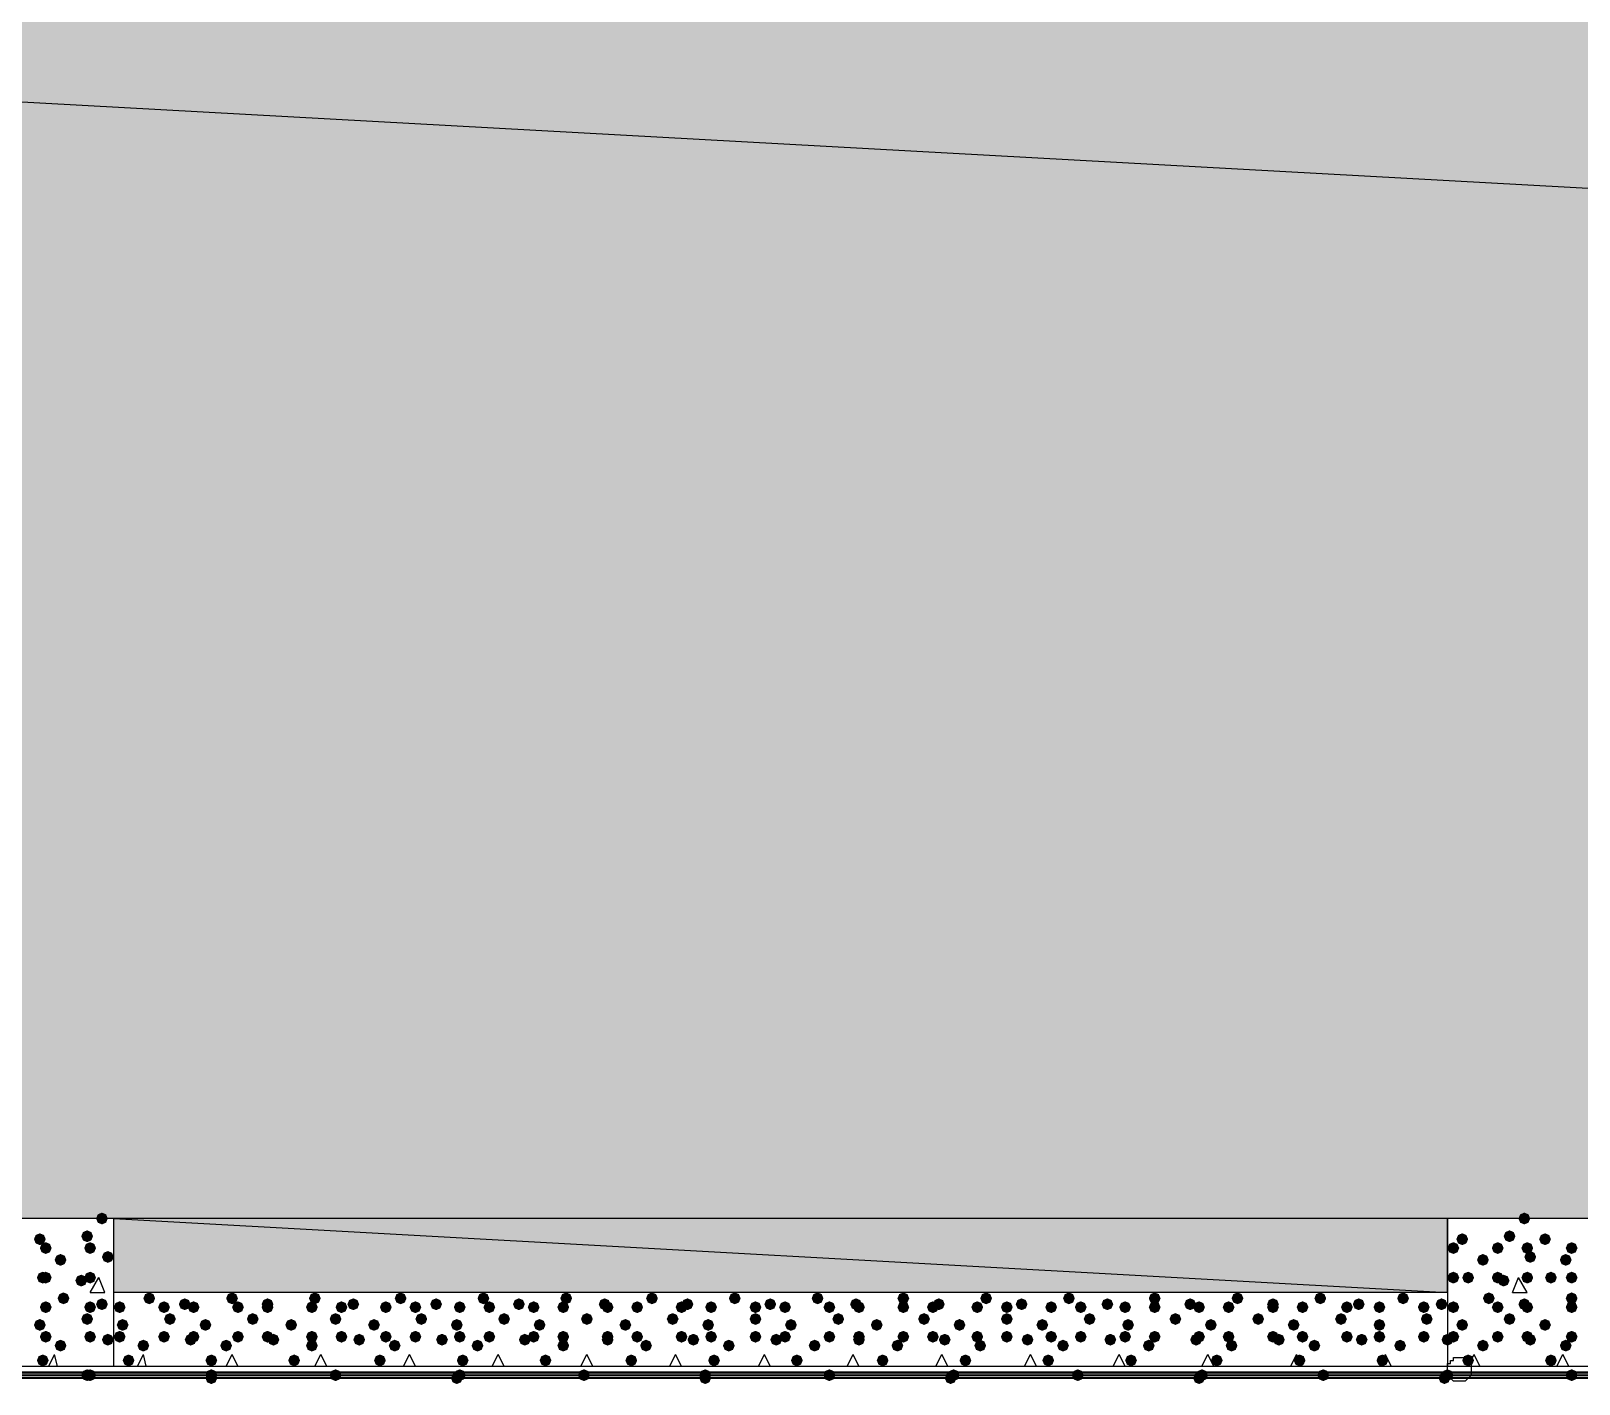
# Model space of a CAD drawing. Header units: millimetres. Extents: x 0 to 420, y 0 to 297.
# Drawn here: x 88.82 to 110.98, y 99.99 to 119.37 of the extents above; entities that cross this region are included whole.
import ezdxf

# ---------------------------------------------------------------- set-up
doc = ezdxf.new("R2010")
doc.units = ezdxf.units.MM
doc.layers.get('0').update_dxf_attribs({"linetype": 'CONTINUOUS'})

msp = doc.modelspace()

# ---------------------------------------------------------------- hatches: boundary and pattern name
at = {"true_color": 0x000008}
h = msp.add_hatch(color=0, dxfattribs=at)
h.paths.add_polyline_path([(378.544667, 121.454333), (32.469667, 121.454333), (378.544667, 102.362)], flags=0)
h.paths.add_polyline_path([(32.469667, 121.454333), (378.544667, 102.362), (32.469667, 102.362)], flags=0)
at = {"true_color": 0x000007}
for points in [[(89.916, 102.362), (89.891129, 102.302204), (89.831333, 102.277333), (89.771537, 102.302204), (89.746667, 102.362), (89.771537, 102.421796), (89.831333, 102.446667), (89.891129, 102.421796)], [(110.278333, 102.362), (110.253463, 102.302204), (110.193667, 102.277333), (110.133871, 102.302204), (110.109, 102.362), (110.133871, 102.421796), (110.193667, 102.446667), (110.253462, 102.421796)], [(89.704333, 102.108), (89.679462, 102.048204), (89.619667, 102.023333), (89.559871, 102.048204), (89.535, 102.108), (89.559871, 102.167796), (89.619667, 102.192667), (89.679462, 102.167796)], [(110.066667, 102.108), (110.041796, 102.048204), (109.982, 102.023333), (109.922204, 102.048204), (109.897333, 102.108), (109.922204, 102.167796), (109.982, 102.192667), (110.041796, 102.167796)], [(89.027, 102.065667), (89.002129, 102.005871), (88.942333, 101.981), (88.882538, 102.005871), (88.857667, 102.065667), (88.882537, 102.125462), (88.942333, 102.150333), (89.002129, 102.125463)], [(89.111667, 101.938667), (89.086796, 101.878871), (89.027, 101.854), (88.967204, 101.878871), (88.942333, 101.938667), (88.967204, 101.998462), (89.027, 102.023333), (89.086796, 101.998463)], [(89.746667, 101.938667), (89.721796, 101.878871), (89.662, 101.854), (89.602204, 101.878871), (89.577333, 101.938667), (89.602204, 101.998462), (89.662, 102.023333), (89.721796, 101.998463)], [(109.262333, 101.938667), (109.237463, 101.878871), (109.177667, 101.854), (109.117871, 101.878871), (109.093, 101.938667), (109.117871, 101.998462), (109.177667, 102.023333), (109.237462, 101.998463)], [(109.389333, 102.065667), (109.364462, 102.005871), (109.304667, 101.981), (109.244871, 102.005871), (109.22, 102.065667), (109.244871, 102.125462), (109.304667, 102.150333), (109.364462, 102.125463)], [(109.897333, 101.938667), (109.872463, 101.878871), (109.812667, 101.854), (109.752871, 101.878871), (109.728, 101.938667), (109.752871, 101.998462), (109.812667, 102.023333), (109.872462, 101.998463)], [(110.320667, 101.938667), (110.295796, 101.878871), (110.236, 101.854), (110.176204, 101.878871), (110.151333, 101.938667), (110.176204, 101.998462), (110.236, 102.023333), (110.295796, 101.998463)], [(110.574667, 102.065667), (110.549796, 102.005871), (110.49, 101.981), (110.430204, 102.005871), (110.405333, 102.065667), (110.430204, 102.125462), (110.49, 102.150333), (110.549796, 102.125463)], [(110.955667, 101.938667), (110.930796, 101.878871), (110.871, 101.854), (110.811204, 101.878871), (110.786333, 101.938667), (110.811204, 101.998462), (110.871, 102.023333), (110.930796, 101.998463)], [(89.323333, 101.769333), (89.298463, 101.709537), (89.238667, 101.684667), (89.178871, 101.709537), (89.154, 101.769333), (89.178871, 101.829129), (89.238667, 101.854), (89.298462, 101.829129)], [(90.000667, 101.811667), (89.975796, 101.751871), (89.916, 101.727), (89.856204, 101.751871), (89.831333, 101.811667), (89.856204, 101.871462), (89.916, 101.896333), (89.975796, 101.871463)], [(109.685667, 101.769333), (109.660796, 101.709537), (109.601, 101.684667), (109.541204, 101.709537), (109.516333, 101.769333), (109.541204, 101.829129), (109.601, 101.854), (109.660796, 101.829129)], [(110.363, 101.811667), (110.338129, 101.751871), (110.278333, 101.727), (110.218538, 101.751871), (110.193667, 101.811667), (110.218537, 101.871462), (110.278333, 101.896333), (110.338129, 101.871463)], [(110.871, 101.769333), (110.846129, 101.709537), (110.786333, 101.684667), (110.726537, 101.709537), (110.701667, 101.769333), (110.726537, 101.829129), (110.786333, 101.854), (110.846129, 101.829129)], [(89.069333, 101.515333), (89.044462, 101.455537), (88.984667, 101.430667), (88.924871, 101.455537), (88.9, 101.515333), (88.924871, 101.575129), (88.984667, 101.6), (89.044462, 101.575129)], [(89.111667, 101.515333), (89.086796, 101.455537), (89.027, 101.430667), (88.967204, 101.455537), (88.942333, 101.515333), (88.967204, 101.575129), (89.027, 101.6), (89.086796, 101.575129)], [(89.619667, 101.473), (89.594796, 101.413204), (89.535, 101.388333), (89.475204, 101.413204), (89.450333, 101.473), (89.475204, 101.532796), (89.535, 101.557667), (89.594796, 101.532796)], [(89.746667, 101.515333), (89.721796, 101.455537), (89.662, 101.430667), (89.602204, 101.455537), (89.577333, 101.515333), (89.602204, 101.575129), (89.662, 101.6), (89.721796, 101.575129)], [(109.262333, 101.515333), (109.237463, 101.455537), (109.177667, 101.430667), (109.117871, 101.455537), (109.093, 101.515333), (109.117871, 101.575129), (109.177667, 101.6), (109.237462, 101.575129)], [(109.474, 101.515333), (109.449129, 101.455537), (109.389333, 101.430667), (109.329538, 101.455537), (109.304667, 101.515333), (109.329537, 101.575129), (109.389333, 101.6), (109.449129, 101.575129)], [(109.897333, 101.515333), (109.872463, 101.455537), (109.812667, 101.430667), (109.752871, 101.455537), (109.728, 101.515333), (109.752871, 101.575129), (109.812667, 101.6), (109.872462, 101.575129)], [(109.982, 101.473), (109.957129, 101.413204), (109.897333, 101.388333), (109.837538, 101.413204), (109.812667, 101.473), (109.837537, 101.532796), (109.897333, 101.557667), (109.957129, 101.532796)], [(110.320667, 101.515333), (110.295796, 101.455537), (110.236, 101.430667), (110.176204, 101.455537), (110.151333, 101.515333), (110.176204, 101.575129), (110.236, 101.6), (110.295796, 101.575129)], [(110.659333, 101.515333), (110.634462, 101.455537), (110.574667, 101.430667), (110.514871, 101.455537), (110.49, 101.515333), (110.514871, 101.575129), (110.574667, 101.6), (110.634462, 101.575129)], [(110.955667, 101.515333), (110.930796, 101.455537), (110.871, 101.430667), (110.811204, 101.455537), (110.786333, 101.515333), (110.811204, 101.575129), (110.871, 101.6), (110.930796, 101.575129)], [(89.365667, 101.219), (89.340796, 101.159204), (89.281, 101.134333), (89.221204, 101.159204), (89.196333, 101.219), (89.221204, 101.278796), (89.281, 101.303667), (89.340796, 101.278796)], [(109.770333, 101.219), (109.745463, 101.159204), (109.685667, 101.134333), (109.625871, 101.159204), (109.601, 101.219), (109.625871, 101.278796), (109.685667, 101.303667), (109.745462, 101.278796)], [(110.955667, 101.219), (110.930796, 101.159204), (110.871, 101.134333), (110.811204, 101.159204), (110.786333, 101.219), (110.811204, 101.278796), (110.871, 101.303667), (110.930796, 101.278796)], [(89.111667, 101.092), (89.086796, 101.032204), (89.027, 101.007333), (88.967204, 101.032204), (88.942333, 101.092), (88.967204, 101.151796), (89.027, 101.176667), (89.086796, 101.151796)], [(89.746667, 101.092), (89.721796, 101.032204), (89.662, 101.007333), (89.602204, 101.032204), (89.577333, 101.092), (89.602204, 101.151796), (89.662, 101.176667), (89.721796, 101.151796)], [(89.916, 101.134333), (89.891129, 101.074537), (89.831333, 101.049667), (89.771537, 101.074537), (89.746667, 101.134333), (89.771537, 101.194129), (89.831333, 101.219), (89.891129, 101.194129)], [(109.262333, 101.092), (109.237463, 101.032204), (109.177667, 101.007333), (109.117871, 101.032204), (109.093, 101.092), (109.117871, 101.151796), (109.177667, 101.176667), (109.237462, 101.151796)], [(109.897333, 101.092), (109.872463, 101.032204), (109.812667, 101.007333), (109.752871, 101.032204), (109.728, 101.092), (109.752871, 101.151796), (109.812667, 101.176667), (109.872462, 101.151796)], [(110.278333, 101.134333), (110.253463, 101.074537), (110.193667, 101.049667), (110.133871, 101.074537), (110.109, 101.134333), (110.133871, 101.194129), (110.193667, 101.219), (110.253462, 101.194129)], [(110.320667, 101.092), (110.295796, 101.032204), (110.236, 101.007333), (110.176204, 101.032204), (110.151333, 101.092), (110.176204, 101.151796), (110.236, 101.176667), (110.295796, 101.151796)], [(110.955667, 101.092), (110.930796, 101.032204), (110.871, 101.007333), (110.811204, 101.032204), (110.786333, 101.092), (110.811204, 101.151796), (110.871, 101.176667), (110.930796, 101.151796)], [(89.027, 100.838), (89.002129, 100.778204), (88.942333, 100.753333), (88.882538, 100.778204), (88.857667, 100.838), (88.882537, 100.897796), (88.942333, 100.922667), (89.002129, 100.897796)], [(89.704333, 100.922667), (89.679462, 100.862871), (89.619667, 100.838), (89.559871, 100.862871), (89.535, 100.922667), (89.559871, 100.982462), (89.619667, 101.007333), (89.679462, 100.982463)], [(109.389333, 100.838), (109.364462, 100.778204), (109.304667, 100.753333), (109.244871, 100.778204), (109.22, 100.838), (109.244871, 100.897796), (109.304667, 100.922667), (109.364462, 100.897796)], [(110.066667, 100.922667), (110.041796, 100.862871), (109.982, 100.838), (109.922204, 100.862871), (109.897333, 100.922667), (109.922204, 100.982462), (109.982, 101.007333), (110.041796, 100.982463)], [(110.574667, 100.838), (110.549796, 100.778204), (110.49, 100.753333), (110.430204, 100.778204), (110.405333, 100.838), (110.430204, 100.897796), (110.49, 100.922667), (110.549796, 100.897796)], [(89.111667, 100.668667), (89.086796, 100.608871), (89.027, 100.584), (88.967204, 100.608871), (88.942333, 100.668667), (88.967204, 100.728462), (89.027, 100.753333), (89.086796, 100.728463)], [(89.323333, 100.541667), (89.298463, 100.481871), (89.238667, 100.457), (89.178871, 100.481871), (89.154, 100.541667), (89.178871, 100.601462), (89.238667, 100.626333), (89.298462, 100.601463)], [(89.746667, 100.668667), (89.721796, 100.608871), (89.662, 100.584), (89.602204, 100.608871), (89.577333, 100.668667), (89.602204, 100.728462), (89.662, 100.753333), (89.721796, 100.728463)], [(90.000667, 100.626333), (89.975796, 100.566537), (89.916, 100.541667), (89.856204, 100.566537), (89.831333, 100.626333), (89.856204, 100.686129), (89.916, 100.711), (89.975796, 100.686129)], [(109.262333, 100.668667), (109.237463, 100.608871), (109.177667, 100.584), (109.117871, 100.608871), (109.093, 100.668667), (109.117871, 100.728462), (109.177667, 100.753333), (109.237462, 100.728463)], [(109.685667, 100.541667), (109.660796, 100.481871), (109.601, 100.457), (109.541204, 100.481871), (109.516333, 100.541667), (109.541204, 100.601462), (109.601, 100.626333), (109.660796, 100.601463)], [(109.897333, 100.668667), (109.872463, 100.608871), (109.812667, 100.584), (109.752871, 100.608871), (109.728, 100.668667), (109.752871, 100.728462), (109.812667, 100.753333), (109.872462, 100.728463)], [(110.320667, 100.668667), (110.295796, 100.608871), (110.236, 100.584), (110.176204, 100.608871), (110.151333, 100.668667), (110.176204, 100.728462), (110.236, 100.753333), (110.295796, 100.728463)], [(110.363, 100.626333), (110.338129, 100.566537), (110.278333, 100.541667), (110.218538, 100.566537), (110.193667, 100.626333), (110.218537, 100.686129), (110.278333, 100.711), (110.338129, 100.686129)], [(110.871, 100.541667), (110.846129, 100.481871), (110.786333, 100.457), (110.726537, 100.481871), (110.701667, 100.541667), (110.726537, 100.601462), (110.786333, 100.626333), (110.846129, 100.601463)], [(110.955667, 100.668667), (110.930796, 100.608871), (110.871, 100.584), (110.811204, 100.608871), (110.786333, 100.668667), (110.811204, 100.728462), (110.871, 100.753333), (110.930796, 100.728463)], [(89.069333, 100.33), (89.044462, 100.270204), (88.984667, 100.245333), (88.924871, 100.270204), (88.9, 100.33), (88.924871, 100.389796), (88.984667, 100.414667), (89.044462, 100.389796)], [(109.474, 100.33), (109.449129, 100.270204), (109.389333, 100.245333), (109.329538, 100.270204), (109.304667, 100.33), (109.329537, 100.389796), (109.389333, 100.414667), (109.449129, 100.389796)], [(110.659333, 100.33), (110.634462, 100.270204), (110.574667, 100.245333), (110.514871, 100.270204), (110.49, 100.33), (110.514871, 100.389796), (110.574667, 100.414667), (110.634462, 100.389796)]]:
    msp.add_hatch(color=0, dxfattribs=at).paths.add_polyline_path(points, flags=0)
at = {"true_color": 0x000008}
h = msp.add_hatch(color=0, dxfattribs=at)
h.paths.add_polyline_path([(109.093, 102.362), (90.000667, 102.362), (109.093, 101.303667)], flags=0)
h.paths.add_polyline_path([(90.000667, 102.362), (109.093, 101.303667), (90.000667, 101.303667)], flags=0)
for points in [[(90.593333, 101.219), (90.568463, 101.159204), (90.508667, 101.134333), (90.448871, 101.159204), (90.424, 101.219), (90.448871, 101.278796), (90.508667, 101.303667), (90.568462, 101.278796)], [(91.778667, 101.219), (91.753796, 101.159204), (91.694, 101.134333), (91.634204, 101.159204), (91.609333, 101.219), (91.634204, 101.278796), (91.694, 101.303667), (91.753796, 101.278796)], [(92.964, 101.219), (92.939129, 101.159204), (92.879333, 101.134333), (92.819538, 101.159204), (92.794667, 101.219), (92.819537, 101.278796), (92.879333, 101.303667), (92.939129, 101.278796)], [(94.191667, 101.219), (94.166796, 101.159204), (94.107, 101.134333), (94.047204, 101.159204), (94.022333, 101.219), (94.047204, 101.278796), (94.107, 101.303667), (94.166796, 101.278796)], [(95.377, 101.219), (95.352129, 101.159204), (95.292333, 101.134333), (95.232538, 101.159204), (95.207667, 101.219), (95.232537, 101.278796), (95.292333, 101.303667), (95.352129, 101.278796)], [(96.562333, 101.219), (96.537463, 101.159204), (96.477667, 101.134333), (96.417871, 101.159204), (96.393, 101.219), (96.417871, 101.278796), (96.477667, 101.303667), (96.537462, 101.278796)], [(97.79, 101.219), (97.765129, 101.159204), (97.705333, 101.134333), (97.645538, 101.159204), (97.620667, 101.219), (97.645537, 101.278796), (97.705333, 101.303667), (97.765129, 101.278796)], [(98.975333, 101.219), (98.950463, 101.159204), (98.890667, 101.134333), (98.830871, 101.159204), (98.806, 101.219), (98.830871, 101.278796), (98.890667, 101.303667), (98.950462, 101.278796)], [(100.160667, 101.219), (100.135796, 101.159204), (100.076, 101.134333), (100.016204, 101.159204), (99.991333, 101.219), (100.016204, 101.278796), (100.076, 101.303667), (100.135796, 101.278796)], [(101.388333, 101.219), (101.363463, 101.159204), (101.303667, 101.134333), (101.243871, 101.159204), (101.219, 101.219), (101.243871, 101.278796), (101.303667, 101.303667), (101.363462, 101.278796)], [(102.573667, 101.219), (102.548796, 101.159204), (102.489, 101.134333), (102.429204, 101.159204), (102.404333, 101.219), (102.429204, 101.278796), (102.489, 101.303667), (102.548796, 101.278796)], [(103.759, 101.219), (103.734129, 101.159204), (103.674333, 101.134333), (103.614538, 101.159204), (103.589667, 101.219), (103.614537, 101.278796), (103.674333, 101.303667), (103.734129, 101.278796)], [(104.986667, 101.219), (104.961796, 101.159204), (104.902, 101.134333), (104.842204, 101.159204), (104.817333, 101.219), (104.842204, 101.278796), (104.902, 101.303667), (104.961796, 101.278796)], [(106.172, 101.219), (106.147129, 101.159204), (106.087333, 101.134333), (106.027538, 101.159204), (106.002667, 101.219), (106.027537, 101.278796), (106.087333, 101.303667), (106.147129, 101.278796)], [(107.357333, 101.219), (107.332463, 101.159204), (107.272667, 101.134333), (107.212871, 101.159204), (107.188, 101.219), (107.212871, 101.278796), (107.272667, 101.303667), (107.332462, 101.278796)], [(108.542667, 101.219), (108.517796, 101.159204), (108.458, 101.134333), (108.398204, 101.159204), (108.373333, 101.219), (108.398204, 101.278796), (108.458, 101.303667), (108.517796, 101.278796)], [(90.17, 101.092), (90.145129, 101.032204), (90.085333, 101.007333), (90.025538, 101.032204), (90.000667, 101.092), (90.025537, 101.151796), (90.085333, 101.176667), (90.145129, 101.151796)], [(90.805, 101.092), (90.780129, 101.032204), (90.720333, 101.007333), (90.660538, 101.032204), (90.635667, 101.092), (90.660537, 101.151796), (90.720333, 101.176667), (90.780129, 101.151796)], [(91.101333, 101.134333), (91.076462, 101.074537), (91.016667, 101.049667), (90.956871, 101.074537), (90.932, 101.134333), (90.956871, 101.194129), (91.016667, 101.219), (91.076462, 101.194129)], [(91.228333, 101.092), (91.203463, 101.032204), (91.143667, 101.007333), (91.083871, 101.032204), (91.059, 101.092), (91.083871, 101.151796), (91.143667, 101.176667), (91.203462, 101.151796)], [(91.863333, 101.092), (91.838463, 101.032204), (91.778667, 101.007333), (91.718871, 101.032204), (91.694, 101.092), (91.718871, 101.151796), (91.778667, 101.176667), (91.838462, 101.151796)], [(92.286667, 101.134333), (92.261796, 101.074537), (92.202, 101.049667), (92.142204, 101.074537), (92.117333, 101.134333), (92.142204, 101.194129), (92.202, 101.219), (92.261796, 101.194129)], [(92.286667, 101.092), (92.261796, 101.032204), (92.202, 101.007333), (92.142204, 101.032204), (92.117333, 101.092), (92.142204, 101.151796), (92.202, 101.176667), (92.261796, 101.151796)], [(92.921667, 101.092), (92.896796, 101.032204), (92.837, 101.007333), (92.777204, 101.032204), (92.752333, 101.092), (92.777204, 101.151796), (92.837, 101.176667), (92.896796, 101.151796)], [(93.345, 101.092), (93.320129, 101.032204), (93.260333, 101.007333), (93.200538, 101.032204), (93.175667, 101.092), (93.200537, 101.151796), (93.260333, 101.176667), (93.320129, 101.151796)], [(93.514333, 101.134333), (93.489462, 101.074537), (93.429667, 101.049667), (93.369871, 101.074537), (93.345, 101.134333), (93.369871, 101.194129), (93.429667, 101.219), (93.489462, 101.194129)], [(93.98, 101.092), (93.955129, 101.032204), (93.895333, 101.007333), (93.835538, 101.032204), (93.810667, 101.092), (93.835537, 101.151796), (93.895333, 101.176667), (93.955129, 101.151796)], [(94.403333, 101.092), (94.378463, 101.032204), (94.318667, 101.007333), (94.258871, 101.032204), (94.234, 101.092), (94.258871, 101.151796), (94.318667, 101.176667), (94.378462, 101.151796)], [(94.699667, 101.134333), (94.674796, 101.074537), (94.615, 101.049667), (94.555204, 101.074537), (94.530333, 101.134333), (94.555204, 101.194129), (94.615, 101.219), (94.674796, 101.194129)], [(95.038333, 101.092), (95.013463, 101.032204), (94.953667, 101.007333), (94.893871, 101.032204), (94.869, 101.092), (94.893871, 101.151796), (94.953667, 101.176667), (95.013462, 101.151796)], [(95.461667, 101.092), (95.436796, 101.032204), (95.377, 101.007333), (95.317204, 101.032204), (95.292333, 101.092), (95.317204, 101.151796), (95.377, 101.176667), (95.436796, 101.151796)], [(95.885, 101.134333), (95.860129, 101.074537), (95.800333, 101.049667), (95.740538, 101.074537), (95.715667, 101.134333), (95.740537, 101.194129), (95.800333, 101.219), (95.860129, 101.194129)], [(96.096667, 101.092), (96.071796, 101.032204), (96.012, 101.007333), (95.952204, 101.032204), (95.927333, 101.092), (95.952204, 101.151796), (96.012, 101.176667), (96.071796, 101.151796)], [(96.52, 101.092), (96.495129, 101.032204), (96.435333, 101.007333), (96.375538, 101.032204), (96.350667, 101.092), (96.375537, 101.151796), (96.435333, 101.176667), (96.495129, 101.151796)], [(97.112667, 101.134333), (97.087796, 101.074537), (97.028, 101.049667), (96.968204, 101.074537), (96.943333, 101.134333), (96.968204, 101.194129), (97.028, 101.219), (97.087796, 101.194129)], [(97.155, 101.092), (97.130129, 101.032204), (97.070333, 101.007333), (97.010538, 101.032204), (96.985667, 101.092), (97.010537, 101.151796), (97.070333, 101.176667), (97.130129, 101.151796)], [(97.578333, 101.092), (97.553463, 101.032204), (97.493667, 101.007333), (97.433871, 101.032204), (97.409, 101.092), (97.433871, 101.151796), (97.493667, 101.176667), (97.553462, 101.151796)], [(98.213333, 101.092), (98.188463, 101.032204), (98.128667, 101.007333), (98.068871, 101.032204), (98.044, 101.092), (98.068871, 101.151796), (98.128667, 101.176667), (98.188462, 101.151796)], [(98.298, 101.134333), (98.273129, 101.074537), (98.213333, 101.049667), (98.153537, 101.074537), (98.128667, 101.134333), (98.153537, 101.194129), (98.213333, 101.219), (98.273129, 101.194129)], [(98.636667, 101.092), (98.611796, 101.032204), (98.552, 101.007333), (98.492204, 101.032204), (98.467333, 101.092), (98.492204, 101.151796), (98.552, 101.176667), (98.611796, 101.151796)], [(99.271667, 101.092), (99.246796, 101.032204), (99.187, 101.007333), (99.127204, 101.032204), (99.102333, 101.092), (99.127204, 101.151796), (99.187, 101.176667), (99.246796, 101.151796)], [(99.483333, 101.134333), (99.458463, 101.074537), (99.398667, 101.049667), (99.338871, 101.074537), (99.314, 101.134333), (99.338871, 101.194129), (99.398667, 101.219), (99.458462, 101.194129)], [(99.695, 101.092), (99.670129, 101.032204), (99.610333, 101.007333), (99.550538, 101.032204), (99.525667, 101.092), (99.550537, 101.151796), (99.610333, 101.176667), (99.670129, 101.151796)], [(100.33, 101.092), (100.305129, 101.032204), (100.245333, 101.007333), (100.185538, 101.032204), (100.160667, 101.092), (100.185537, 101.151796), (100.245333, 101.176667), (100.305129, 101.151796)], [(100.711, 101.134333), (100.686129, 101.074537), (100.626333, 101.049667), (100.566537, 101.074537), (100.541667, 101.134333), (100.566537, 101.194129), (100.626333, 101.219), (100.686129, 101.194129)], [(100.753333, 101.092), (100.728463, 101.032204), (100.668667, 101.007333), (100.608871, 101.032204), (100.584, 101.092), (100.608871, 101.151796), (100.668667, 101.176667), (100.728462, 101.151796)], [(101.388333, 101.092), (101.363463, 101.032204), (101.303667, 101.007333), (101.243871, 101.032204), (101.219, 101.092), (101.243871, 101.151796), (101.303667, 101.176667), (101.363462, 101.151796)], [(101.811667, 101.092), (101.786796, 101.032204), (101.727, 101.007333), (101.667204, 101.032204), (101.642333, 101.092), (101.667204, 101.151796), (101.727, 101.176667), (101.786796, 101.151796)], [(101.896333, 101.134333), (101.871462, 101.074537), (101.811667, 101.049667), (101.751871, 101.074537), (101.727, 101.134333), (101.751871, 101.194129), (101.811667, 101.219), (101.871462, 101.194129)], [(102.446667, 101.092), (102.421796, 101.032204), (102.362, 101.007333), (102.302204, 101.032204), (102.277333, 101.092), (102.302204, 101.151796), (102.362, 101.176667), (102.421796, 101.151796)], [(102.87, 101.092), (102.845129, 101.032204), (102.785333, 101.007333), (102.725538, 101.032204), (102.700667, 101.092), (102.725537, 101.151796), (102.785333, 101.176667), (102.845129, 101.151796)], [(103.081667, 101.134333), (103.056796, 101.074537), (102.997, 101.049667), (102.937204, 101.074537), (102.912333, 101.134333), (102.937204, 101.194129), (102.997, 101.219), (103.056796, 101.194129)], [(103.505, 101.092), (103.480129, 101.032204), (103.420333, 101.007333), (103.360538, 101.032204), (103.335667, 101.092), (103.360537, 101.151796), (103.420333, 101.176667), (103.480129, 101.151796)], [(103.928333, 101.092), (103.903463, 101.032204), (103.843667, 101.007333), (103.783871, 101.032204), (103.759, 101.092), (103.783871, 101.151796), (103.843667, 101.176667), (103.903462, 101.151796)], [(104.309333, 101.134333), (104.284462, 101.074537), (104.224667, 101.049667), (104.164871, 101.074537), (104.14, 101.134333), (104.164871, 101.194129), (104.224667, 101.219), (104.284462, 101.194129)], [(104.563333, 101.092), (104.538463, 101.032204), (104.478667, 101.007333), (104.418871, 101.032204), (104.394, 101.092), (104.418871, 101.151796), (104.478667, 101.176667), (104.538462, 101.151796)], [(104.986667, 101.092), (104.961796, 101.032204), (104.902, 101.007333), (104.842204, 101.032204), (104.817333, 101.092), (104.842204, 101.151796), (104.902, 101.176667), (104.961796, 101.151796)], [(105.494667, 101.134333), (105.469796, 101.074537), (105.41, 101.049667), (105.350204, 101.074537), (105.325333, 101.134333), (105.350204, 101.194129), (105.41, 101.219), (105.469796, 101.194129)], [(105.621667, 101.092), (105.596796, 101.032204), (105.537, 101.007333), (105.477204, 101.032204), (105.452333, 101.092), (105.477204, 101.151796), (105.537, 101.176667), (105.596796, 101.151796)], [(106.045, 101.092), (106.020129, 101.032204), (105.960333, 101.007333), (105.900538, 101.032204), (105.875667, 101.092), (105.900537, 101.151796), (105.960333, 101.176667), (106.020129, 101.151796)], [(106.68, 101.134333), (106.655129, 101.074537), (106.595333, 101.049667), (106.535538, 101.074537), (106.510667, 101.134333), (106.535537, 101.194129), (106.595333, 101.219), (106.655129, 101.194129)], [(106.68, 101.092), (106.655129, 101.032204), (106.595333, 101.007333), (106.535538, 101.032204), (106.510667, 101.092), (106.535537, 101.151796), (106.595333, 101.176667), (106.655129, 101.151796)], [(107.103333, 101.092), (107.078463, 101.032204), (107.018667, 101.007333), (106.958871, 101.032204), (106.934, 101.092), (106.958871, 101.151796), (107.018667, 101.176667), (107.078462, 101.151796)], [(107.738333, 101.092), (107.713463, 101.032204), (107.653667, 101.007333), (107.593871, 101.032204), (107.569, 101.092), (107.593871, 101.151796), (107.653667, 101.176667), (107.713462, 101.151796)], [(107.907667, 101.134333), (107.882796, 101.074537), (107.823, 101.049667), (107.763204, 101.074537), (107.738333, 101.134333), (107.763204, 101.194129), (107.823, 101.219), (107.882796, 101.194129)], [(108.204, 101.092), (108.179129, 101.032204), (108.119333, 101.007333), (108.059538, 101.032204), (108.034667, 101.092), (108.059537, 101.151796), (108.119333, 101.176667), (108.179129, 101.151796)], [(108.839, 101.092), (108.814129, 101.032204), (108.754333, 101.007333), (108.694538, 101.032204), (108.669667, 101.092), (108.694537, 101.151796), (108.754333, 101.176667), (108.814129, 101.151796)], [(109.093, 101.134333), (109.068129, 101.074537), (109.008333, 101.049667), (108.948538, 101.074537), (108.923667, 101.134333), (108.948537, 101.194129), (109.008333, 101.219), (109.068129, 101.194129)], [(90.212333, 100.838), (90.187463, 100.778204), (90.127667, 100.753333), (90.067871, 100.778204), (90.043, 100.838), (90.067871, 100.897796), (90.127667, 100.922667), (90.187462, 100.897796)], [(90.889667, 100.922667), (90.864796, 100.862871), (90.805, 100.838), (90.745204, 100.862871), (90.720333, 100.922667), (90.745204, 100.982462), (90.805, 101.007333), (90.864796, 100.982463)], [(91.397667, 100.838), (91.372796, 100.778204), (91.313, 100.753333), (91.253204, 100.778204), (91.228333, 100.838), (91.253204, 100.897796), (91.313, 100.922667), (91.372796, 100.897796)], [(92.075, 100.922667), (92.050129, 100.862871), (91.990333, 100.838), (91.930538, 100.862871), (91.905667, 100.922667), (91.930537, 100.982462), (91.990333, 101.007333), (92.050129, 100.982463)], [(92.625333, 100.838), (92.600463, 100.778204), (92.540667, 100.753333), (92.480871, 100.778204), (92.456, 100.838), (92.480871, 100.897796), (92.540667, 100.922667), (92.600462, 100.897796)], [(93.260333, 100.922667), (93.235463, 100.862871), (93.175667, 100.838), (93.115871, 100.862871), (93.091, 100.922667), (93.115871, 100.982462), (93.175667, 101.007333), (93.235462, 100.982463)], [(93.810667, 100.838), (93.785796, 100.778204), (93.726, 100.753333), (93.666204, 100.778204), (93.641333, 100.838), (93.666204, 100.897796), (93.726, 100.922667), (93.785796, 100.897796)], [(94.488, 100.922667), (94.463129, 100.862871), (94.403333, 100.838), (94.343537, 100.862871), (94.318667, 100.922667), (94.343537, 100.982462), (94.403333, 101.007333), (94.463129, 100.982463)], [(94.996, 100.838), (94.971129, 100.778204), (94.911333, 100.753333), (94.851537, 100.778204), (94.826667, 100.838), (94.851537, 100.897796), (94.911333, 100.922667), (94.971129, 100.897796)], [(95.673333, 100.922667), (95.648463, 100.862871), (95.588667, 100.838), (95.528871, 100.862871), (95.504, 100.922667), (95.528871, 100.982462), (95.588667, 101.007333), (95.648462, 100.982463)], [(96.181333, 100.838), (96.156462, 100.778204), (96.096667, 100.753333), (96.036871, 100.778204), (96.012, 100.838), (96.036871, 100.897796), (96.096667, 100.922667), (96.156462, 100.897796)], [(96.858667, 100.922667), (96.833796, 100.862871), (96.774, 100.838), (96.714204, 100.862871), (96.689333, 100.922667), (96.714204, 100.982462), (96.774, 101.007333), (96.833796, 100.982463)], [(97.409, 100.838), (97.384129, 100.778204), (97.324333, 100.753333), (97.264538, 100.778204), (97.239667, 100.838), (97.264537, 100.897796), (97.324333, 100.922667), (97.384129, 100.897796)], [(98.086333, 100.922667), (98.061462, 100.862871), (98.001667, 100.838), (97.941871, 100.862871), (97.917, 100.922667), (97.941871, 100.982462), (98.001667, 101.007333), (98.061462, 100.982463)], [(98.594333, 100.838), (98.569462, 100.778204), (98.509667, 100.753333), (98.449871, 100.778204), (98.425, 100.838), (98.449871, 100.897796), (98.509667, 100.922667), (98.569462, 100.897796)], [(99.271667, 100.922667), (99.246796, 100.862871), (99.187, 100.838), (99.127204, 100.862871), (99.102333, 100.922667), (99.127204, 100.982462), (99.187, 101.007333), (99.246796, 100.982463)], [(99.779667, 100.838), (99.754796, 100.778204), (99.695, 100.753333), (99.635204, 100.778204), (99.610333, 100.838), (99.635204, 100.897796), (99.695, 100.922667), (99.754796, 100.897796)], [(100.457, 100.922667), (100.432129, 100.862871), (100.372333, 100.838), (100.312538, 100.862871), (100.287667, 100.922667), (100.312537, 100.982462), (100.372333, 101.007333), (100.432129, 100.982463)], [(101.007333, 100.838), (100.982463, 100.778204), (100.922667, 100.753333), (100.862871, 100.778204), (100.838, 100.838), (100.862871, 100.897796), (100.922667, 100.922667), (100.982462, 100.897796)], [(101.684667, 100.922667), (101.659796, 100.862871), (101.6, 100.838), (101.540204, 100.862871), (101.515333, 100.922667), (101.540204, 100.982462), (101.6, 101.007333), (101.659796, 100.982463)], [(102.192667, 100.838), (102.167796, 100.778204), (102.108, 100.753333), (102.048204, 100.778204), (102.023333, 100.838), (102.048204, 100.897796), (102.108, 100.922667), (102.167796, 100.897796)], [(102.87, 100.922667), (102.845129, 100.862871), (102.785333, 100.838), (102.725538, 100.862871), (102.700667, 100.922667), (102.725537, 100.982462), (102.785333, 101.007333), (102.845129, 100.982463)], [(103.378, 100.838), (103.353129, 100.778204), (103.293333, 100.753333), (103.233538, 100.778204), (103.208667, 100.838), (103.233537, 100.897796), (103.293333, 100.922667), (103.353129, 100.897796)], [(104.055333, 100.922667), (104.030463, 100.862871), (103.970667, 100.838), (103.910871, 100.862871), (103.886, 100.922667), (103.910871, 100.982462), (103.970667, 101.007333), (104.030462, 100.982463)], [(104.605667, 100.838), (104.580796, 100.778204), (104.521, 100.753333), (104.461204, 100.778204), (104.436333, 100.838), (104.461204, 100.897796), (104.521, 100.922667), (104.580796, 100.897796)], [(105.283, 100.922667), (105.258129, 100.862871), (105.198333, 100.838), (105.138538, 100.862871), (105.113667, 100.922667), (105.138537, 100.982462), (105.198333, 101.007333), (105.258129, 100.982463)], [(105.791, 100.838), (105.766129, 100.778204), (105.706333, 100.753333), (105.646537, 100.778204), (105.621667, 100.838), (105.646537, 100.897796), (105.706333, 100.922667), (105.766129, 100.897796)], [(106.468333, 100.922667), (106.443463, 100.862871), (106.383667, 100.838), (106.323871, 100.862871), (106.299, 100.922667), (106.323871, 100.982462), (106.383667, 101.007333), (106.443462, 100.982463)], [(106.976333, 100.838), (106.951462, 100.778204), (106.891667, 100.753333), (106.831871, 100.778204), (106.807, 100.838), (106.831871, 100.897796), (106.891667, 100.922667), (106.951462, 100.897796)], [(107.653667, 100.922667), (107.628796, 100.862871), (107.569, 100.838), (107.509204, 100.862871), (107.484333, 100.922667), (107.509204, 100.982462), (107.569, 101.007333), (107.628796, 100.982463)], [(108.204, 100.838), (108.179129, 100.778204), (108.119333, 100.753333), (108.059538, 100.778204), (108.034667, 100.838), (108.059537, 100.897796), (108.119333, 100.922667), (108.179129, 100.897796)], [(108.881333, 100.922667), (108.856462, 100.862871), (108.796667, 100.838), (108.736871, 100.862871), (108.712, 100.922667), (108.736871, 100.982462), (108.796667, 101.007333), (108.856462, 100.982463)], [(90.17, 100.668667), (90.145129, 100.608871), (90.085333, 100.584), (90.025538, 100.608871), (90.000667, 100.668667), (90.025537, 100.728462), (90.085333, 100.753333), (90.145129, 100.728463)], [(90.508667, 100.541667), (90.483796, 100.481871), (90.424, 100.457), (90.364204, 100.481871), (90.339333, 100.541667), (90.364204, 100.601462), (90.424, 100.626333), (90.483796, 100.601463)], [(90.805, 100.668667), (90.780129, 100.608871), (90.720333, 100.584), (90.660538, 100.608871), (90.635667, 100.668667), (90.660537, 100.728462), (90.720333, 100.753333), (90.780129, 100.728463)], [(91.186, 100.626333), (91.161129, 100.566537), (91.101333, 100.541667), (91.041537, 100.566537), (91.016667, 100.626333), (91.041537, 100.686129), (91.101333, 100.711), (91.161129, 100.686129)], [(91.228333, 100.668667), (91.203463, 100.608871), (91.143667, 100.584), (91.083871, 100.608871), (91.059, 100.668667), (91.083871, 100.728462), (91.143667, 100.753333), (91.203462, 100.728463)], [(91.694, 100.541667), (91.669129, 100.481871), (91.609333, 100.457), (91.549538, 100.481871), (91.524667, 100.541667), (91.549537, 100.601462), (91.609333, 100.626333), (91.669129, 100.601463)], [(91.863333, 100.668667), (91.838463, 100.608871), (91.778667, 100.584), (91.718871, 100.608871), (91.694, 100.668667), (91.718871, 100.728462), (91.778667, 100.753333), (91.838462, 100.728463)], [(92.286667, 100.668667), (92.261796, 100.608871), (92.202, 100.584), (92.142204, 100.608871), (92.117333, 100.668667), (92.142204, 100.728462), (92.202, 100.753333), (92.261796, 100.728463)], [(92.371333, 100.626333), (92.346463, 100.566537), (92.286667, 100.541667), (92.226871, 100.566537), (92.202, 100.626333), (92.226871, 100.686129), (92.286667, 100.711), (92.346462, 100.686129)], [(92.921667, 100.668667), (92.896796, 100.608871), (92.837, 100.584), (92.777204, 100.608871), (92.752333, 100.668667), (92.777204, 100.728462), (92.837, 100.753333), (92.896796, 100.728463)], [(92.921667, 100.541667), (92.896796, 100.481871), (92.837, 100.457), (92.777204, 100.481871), (92.752333, 100.541667), (92.777204, 100.601462), (92.837, 100.626333), (92.896796, 100.601463)], [(93.345, 100.668667), (93.320129, 100.608871), (93.260333, 100.584), (93.200538, 100.608871), (93.175667, 100.668667), (93.200537, 100.728462), (93.260333, 100.753333), (93.320129, 100.728463)], [(93.599, 100.626333), (93.574129, 100.566537), (93.514333, 100.541667), (93.454538, 100.566537), (93.429667, 100.626333), (93.454537, 100.686129), (93.514333, 100.711), (93.574129, 100.686129)], [(93.98, 100.668667), (93.955129, 100.608871), (93.895333, 100.584), (93.835538, 100.608871), (93.810667, 100.668667), (93.835537, 100.728462), (93.895333, 100.753333), (93.955129, 100.728463)], [(94.107, 100.541667), (94.082129, 100.481871), (94.022333, 100.457), (93.962538, 100.481871), (93.937667, 100.541667), (93.962537, 100.601462), (94.022333, 100.626333), (94.082129, 100.601463)], [(94.403333, 100.668667), (94.378463, 100.608871), (94.318667, 100.584), (94.258871, 100.608871), (94.234, 100.668667), (94.258871, 100.728462), (94.318667, 100.753333), (94.378462, 100.728463)], [(94.784333, 100.626333), (94.759462, 100.566537), (94.699667, 100.541667), (94.639871, 100.566537), (94.615, 100.626333), (94.639871, 100.686129), (94.699667, 100.711), (94.759462, 100.686129)], [(95.038333, 100.668667), (95.013463, 100.608871), (94.953667, 100.584), (94.893871, 100.608871), (94.869, 100.668667), (94.893871, 100.728462), (94.953667, 100.753333), (95.013462, 100.728463)], [(95.292333, 100.541667), (95.267463, 100.481871), (95.207667, 100.457), (95.147871, 100.481871), (95.123, 100.541667), (95.147871, 100.601462), (95.207667, 100.626333), (95.267462, 100.601463)], [(95.461667, 100.668667), (95.436796, 100.608871), (95.377, 100.584), (95.317204, 100.608871), (95.292333, 100.668667), (95.317204, 100.728462), (95.377, 100.753333), (95.436796, 100.728463)], [(95.969667, 100.626333), (95.944796, 100.566537), (95.885, 100.541667), (95.825204, 100.566537), (95.800333, 100.626333), (95.825204, 100.686129), (95.885, 100.711), (95.944796, 100.686129)], [(96.096667, 100.668667), (96.071796, 100.608871), (96.012, 100.584), (95.952204, 100.608871), (95.927333, 100.668667), (95.952204, 100.728462), (96.012, 100.753333), (96.071796, 100.728463)], [(96.52, 100.668667), (96.495129, 100.608871), (96.435333, 100.584), (96.375538, 100.608871), (96.350667, 100.668667), (96.375537, 100.728462), (96.435333, 100.753333), (96.495129, 100.728463)], [(96.52, 100.541667), (96.495129, 100.481871), (96.435333, 100.457), (96.375538, 100.481871), (96.350667, 100.541667), (96.375537, 100.601462), (96.435333, 100.626333), (96.495129, 100.601463)], [(97.155, 100.668667), (97.130129, 100.608871), (97.070333, 100.584), (97.010538, 100.608871), (96.985667, 100.668667), (97.010537, 100.728462), (97.070333, 100.753333), (97.130129, 100.728463)], [(97.155, 100.626333), (97.130129, 100.566537), (97.070333, 100.541667), (97.010538, 100.566537), (96.985667, 100.626333), (97.010537, 100.686129), (97.070333, 100.711), (97.130129, 100.686129)], [(97.578333, 100.668667), (97.553463, 100.608871), (97.493667, 100.584), (97.433871, 100.608871), (97.409, 100.668667), (97.433871, 100.728462), (97.493667, 100.753333), (97.553462, 100.728463)], [(97.705333, 100.541667), (97.680463, 100.481871), (97.620667, 100.457), (97.560871, 100.481871), (97.536, 100.541667), (97.560871, 100.601462), (97.620667, 100.626333), (97.680462, 100.601463)], [(98.213333, 100.668667), (98.188463, 100.608871), (98.128667, 100.584), (98.068871, 100.608871), (98.044, 100.668667), (98.068871, 100.728462), (98.128667, 100.753333), (98.188462, 100.728463)], [(98.382667, 100.626333), (98.357796, 100.566537), (98.298, 100.541667), (98.238204, 100.566537), (98.213333, 100.626333), (98.238204, 100.686129), (98.298, 100.711), (98.357796, 100.686129)], [(98.636667, 100.668667), (98.611796, 100.608871), (98.552, 100.584), (98.492204, 100.608871), (98.467333, 100.668667), (98.492204, 100.728462), (98.552, 100.753333), (98.611796, 100.728463)], [(98.890667, 100.541667), (98.865796, 100.481871), (98.806, 100.457), (98.746204, 100.481871), (98.721333, 100.541667), (98.746204, 100.601462), (98.806, 100.626333), (98.865796, 100.601463)], [(99.271667, 100.668667), (99.246796, 100.608871), (99.187, 100.584), (99.127204, 100.608871), (99.102333, 100.668667), (99.127204, 100.728462), (99.187, 100.753333), (99.246796, 100.728463)], [(99.568, 100.626333), (99.543129, 100.566537), (99.483333, 100.541667), (99.423537, 100.566537), (99.398667, 100.626333), (99.423537, 100.686129), (99.483333, 100.711), (99.543129, 100.686129)], [(99.695, 100.668667), (99.670129, 100.608871), (99.610333, 100.584), (99.550538, 100.608871), (99.525667, 100.668667), (99.550537, 100.728462), (99.610333, 100.753333), (99.670129, 100.728463)], [(100.118333, 100.541667), (100.093463, 100.481871), (100.033667, 100.457), (99.973871, 100.481871), (99.949, 100.541667), (99.973871, 100.601462), (100.033667, 100.626333), (100.093462, 100.601463)], [(100.33, 100.668667), (100.305129, 100.608871), (100.245333, 100.584), (100.185538, 100.608871), (100.160667, 100.668667), (100.185537, 100.728462), (100.245333, 100.753333), (100.305129, 100.728463)], [(100.753333, 100.668667), (100.728463, 100.608871), (100.668667, 100.584), (100.608871, 100.608871), (100.584, 100.668667), (100.608871, 100.728462), (100.668667, 100.753333), (100.728462, 100.728463)], [(100.753333, 100.626333), (100.728463, 100.566537), (100.668667, 100.541667), (100.608871, 100.566537), (100.584, 100.626333), (100.608871, 100.686129), (100.668667, 100.711), (100.728462, 100.686129)], [(101.303667, 100.541667), (101.278796, 100.481871), (101.219, 100.457), (101.159204, 100.481871), (101.134333, 100.541667), (101.159204, 100.601462), (101.219, 100.626333), (101.278796, 100.601463)], [(101.388333, 100.668667), (101.363463, 100.608871), (101.303667, 100.584), (101.243871, 100.608871), (101.219, 100.668667), (101.243871, 100.728462), (101.303667, 100.753333), (101.363462, 100.728463)], [(101.811667, 100.668667), (101.786796, 100.608871), (101.727, 100.584), (101.667204, 100.608871), (101.642333, 100.668667), (101.667204, 100.728462), (101.727, 100.753333), (101.786796, 100.728463)], [(101.981, 100.626333), (101.956129, 100.566537), (101.896333, 100.541667), (101.836537, 100.566537), (101.811667, 100.626333), (101.836537, 100.686129), (101.896333, 100.711), (101.956129, 100.686129)], [(102.446667, 100.668667), (102.421796, 100.608871), (102.362, 100.584), (102.302204, 100.608871), (102.277333, 100.668667), (102.302204, 100.728462), (102.362, 100.753333), (102.421796, 100.728463)], [(102.489, 100.541667), (102.464129, 100.481871), (102.404333, 100.457), (102.344538, 100.481871), (102.319667, 100.541667), (102.344537, 100.601462), (102.404333, 100.626333), (102.464129, 100.601463)], [(102.87, 100.668667), (102.845129, 100.608871), (102.785333, 100.584), (102.725538, 100.608871), (102.700667, 100.668667), (102.725537, 100.728462), (102.785333, 100.753333), (102.845129, 100.728463)], [(103.166333, 100.626333), (103.141462, 100.566537), (103.081667, 100.541667), (103.021871, 100.566537), (102.997, 100.626333), (103.021871, 100.686129), (103.081667, 100.711), (103.141462, 100.686129)], [(103.505, 100.668667), (103.480129, 100.608871), (103.420333, 100.584), (103.360538, 100.608871), (103.335667, 100.668667), (103.360537, 100.728462), (103.420333, 100.753333), (103.480129, 100.728463)], [(103.674333, 100.541667), (103.649462, 100.481871), (103.589667, 100.457), (103.529871, 100.481871), (103.505, 100.541667), (103.529871, 100.601462), (103.589667, 100.626333), (103.649462, 100.601463)], [(103.928333, 100.668667), (103.903463, 100.608871), (103.843667, 100.584), (103.783871, 100.608871), (103.759, 100.668667), (103.783871, 100.728462), (103.843667, 100.753333), (103.903462, 100.728463)], [(104.351667, 100.626333), (104.326796, 100.566537), (104.267, 100.541667), (104.207204, 100.566537), (104.182333, 100.626333), (104.207204, 100.686129), (104.267, 100.711), (104.326796, 100.686129)], [(104.563333, 100.668667), (104.538463, 100.608871), (104.478667, 100.584), (104.418871, 100.608871), (104.394, 100.668667), (104.418871, 100.728462), (104.478667, 100.753333), (104.538462, 100.728463)], [(104.902, 100.541667), (104.877129, 100.481871), (104.817333, 100.457), (104.757538, 100.481871), (104.732667, 100.541667), (104.757537, 100.601462), (104.817333, 100.626333), (104.877129, 100.601463)], [(104.986667, 100.668667), (104.961796, 100.608871), (104.902, 100.584), (104.842204, 100.608871), (104.817333, 100.668667), (104.842204, 100.728462), (104.902, 100.753333), (104.961796, 100.728463)], [(105.579333, 100.626333), (105.554462, 100.566537), (105.494667, 100.541667), (105.434871, 100.566537), (105.41, 100.626333), (105.434871, 100.686129), (105.494667, 100.711), (105.554462, 100.686129)], [(105.621667, 100.668667), (105.596796, 100.608871), (105.537, 100.584), (105.477204, 100.608871), (105.452333, 100.668667), (105.477204, 100.728462), (105.537, 100.753333), (105.596796, 100.728463)], [(106.045, 100.668667), (106.020129, 100.608871), (105.960333, 100.584), (105.900538, 100.608871), (105.875667, 100.668667), (105.900537, 100.728462), (105.960333, 100.753333), (106.020129, 100.728463)], [(106.087333, 100.541667), (106.062463, 100.481871), (106.002667, 100.457), (105.942871, 100.481871), (105.918, 100.541667), (105.942871, 100.601462), (106.002667, 100.626333), (106.062462, 100.601463)], [(106.68, 100.668667), (106.655129, 100.608871), (106.595333, 100.584), (106.535538, 100.608871), (106.510667, 100.668667), (106.535537, 100.728462), (106.595333, 100.753333), (106.655129, 100.728463)], [(106.764667, 100.626333), (106.739796, 100.566537), (106.68, 100.541667), (106.620204, 100.566537), (106.595333, 100.626333), (106.620204, 100.686129), (106.68, 100.711), (106.739796, 100.686129)], [(107.103333, 100.668667), (107.078463, 100.608871), (107.018667, 100.584), (106.958871, 100.608871), (106.934, 100.668667), (106.958871, 100.728462), (107.018667, 100.753333), (107.078462, 100.728463)], [(107.272667, 100.541667), (107.247796, 100.481871), (107.188, 100.457), (107.128204, 100.481871), (107.103333, 100.541667), (107.128204, 100.601462), (107.188, 100.626333), (107.247796, 100.601463)], [(107.738333, 100.668667), (107.713463, 100.608871), (107.653667, 100.584), (107.593871, 100.608871), (107.569, 100.668667), (107.593871, 100.728462), (107.653667, 100.753333), (107.713462, 100.728463)], [(107.95, 100.626333), (107.925129, 100.566537), (107.865333, 100.541667), (107.805538, 100.566537), (107.780667, 100.626333), (107.805537, 100.686129), (107.865333, 100.711), (107.925129, 100.686129)], [(108.204, 100.668667), (108.179129, 100.608871), (108.119333, 100.584), (108.059538, 100.608871), (108.034667, 100.668667), (108.059537, 100.728462), (108.119333, 100.753333), (108.179129, 100.728463)], [(108.500333, 100.541667), (108.475463, 100.481871), (108.415667, 100.457), (108.355871, 100.481871), (108.331, 100.541667), (108.355871, 100.601462), (108.415667, 100.626333), (108.475462, 100.601463)], [(108.839, 100.668667), (108.814129, 100.608871), (108.754333, 100.584), (108.694538, 100.608871), (108.669667, 100.668667), (108.694537, 100.728462), (108.754333, 100.753333), (108.814129, 100.728463)], [(109.177667, 100.626333), (109.152796, 100.566537), (109.093, 100.541667), (109.033204, 100.566537), (109.008333, 100.626333), (109.033204, 100.686129), (109.093, 100.711), (109.152796, 100.686129)], [(90.297, 100.33), (90.272129, 100.270204), (90.212333, 100.245333), (90.152538, 100.270204), (90.127667, 100.33), (90.152537, 100.389796), (90.212333, 100.414667), (90.272129, 100.389796)], [(91.482333, 100.33), (91.457463, 100.270204), (91.397667, 100.245333), (91.337871, 100.270204), (91.313, 100.33), (91.337871, 100.389796), (91.397667, 100.414667), (91.457462, 100.389796)], [(92.667667, 100.33), (92.642796, 100.270204), (92.583, 100.245333), (92.523204, 100.270204), (92.498333, 100.33), (92.523204, 100.389796), (92.583, 100.414667), (92.642796, 100.389796)], [(93.895333, 100.33), (93.870463, 100.270204), (93.810667, 100.245333), (93.750871, 100.270204), (93.726, 100.33), (93.750871, 100.389796), (93.810667, 100.414667), (93.870462, 100.389796)], [(95.080667, 100.33), (95.055796, 100.270204), (94.996, 100.245333), (94.936204, 100.270204), (94.911333, 100.33), (94.936204, 100.389796), (94.996, 100.414667), (95.055796, 100.389796)], [(96.266, 100.33), (96.241129, 100.270204), (96.181333, 100.245333), (96.121537, 100.270204), (96.096667, 100.33), (96.121537, 100.389796), (96.181333, 100.414667), (96.241129, 100.389796)], [(97.493667, 100.33), (97.468796, 100.270204), (97.409, 100.245333), (97.349204, 100.270204), (97.324333, 100.33), (97.349204, 100.389796), (97.409, 100.414667), (97.468796, 100.389796)], [(98.679, 100.33), (98.654129, 100.270204), (98.594333, 100.245333), (98.534538, 100.270204), (98.509667, 100.33), (98.534537, 100.389796), (98.594333, 100.414667), (98.654129, 100.389796)], [(99.864333, 100.33), (99.839462, 100.270204), (99.779667, 100.245333), (99.719871, 100.270204), (99.695, 100.33), (99.719871, 100.389796), (99.779667, 100.414667), (99.839462, 100.389796)], [(101.092, 100.33), (101.067129, 100.270204), (101.007333, 100.245333), (100.947538, 100.270204), (100.922667, 100.33), (100.947537, 100.389796), (101.007333, 100.414667), (101.067129, 100.389796)], [(102.277333, 100.33), (102.252463, 100.270204), (102.192667, 100.245333), (102.132871, 100.270204), (102.108, 100.33), (102.132871, 100.389796), (102.192667, 100.414667), (102.252462, 100.389796)], [(103.462667, 100.33), (103.437796, 100.270204), (103.378, 100.245333), (103.318204, 100.270204), (103.293333, 100.33), (103.318204, 100.389796), (103.378, 100.414667), (103.437796, 100.389796)], [(104.648, 100.33), (104.623129, 100.270204), (104.563333, 100.245333), (104.503537, 100.270204), (104.478667, 100.33), (104.503537, 100.389796), (104.563333, 100.414667), (104.623129, 100.389796)], [(105.875667, 100.33), (105.850796, 100.270204), (105.791, 100.245333), (105.731204, 100.270204), (105.706333, 100.33), (105.731204, 100.389796), (105.791, 100.414667), (105.850796, 100.389796)], [(107.061, 100.33), (107.036129, 100.270204), (106.976333, 100.245333), (106.916537, 100.270204), (106.891667, 100.33), (106.916537, 100.389796), (106.976333, 100.414667), (107.036129, 100.389796)], [(108.246333, 100.33), (108.221463, 100.270204), (108.161667, 100.245333), (108.101871, 100.270204), (108.077, 100.33), (108.101871, 100.389796), (108.161667, 100.414667), (108.221462, 100.389796)]]:
    msp.add_hatch(color=0, dxfattribs=at).paths.add_polyline_path(points, flags=0)
at = {"true_color": 0x0000fe}
for points in [[(89.704333, 100.118333), (89.679462, 100.058538), (89.619667, 100.033667), (89.559871, 100.058538), (89.535, 100.118333), (89.559871, 100.178129), (89.619667, 100.203), (89.679462, 100.178129)], [(89.746667, 100.118333), (89.721796, 100.058538), (89.662, 100.033667), (89.602204, 100.058538), (89.577333, 100.118333), (89.602204, 100.178129), (89.662, 100.203), (89.721796, 100.178129)], [(91.482333, 100.118333), (91.457463, 100.058538), (91.397667, 100.033667), (91.337871, 100.058538), (91.313, 100.118333), (91.337871, 100.178129), (91.397667, 100.203), (91.457462, 100.178129)], [(93.260333, 100.118333), (93.235463, 100.058538), (93.175667, 100.033667), (93.115871, 100.058538), (93.091, 100.118333), (93.115871, 100.178129), (93.175667, 100.203), (93.235462, 100.178129)], [(93.260333, 100.118333), (93.235463, 100.058538), (93.175667, 100.033667), (93.115871, 100.058538), (93.091, 100.118333), (93.115871, 100.178129), (93.175667, 100.203), (93.235462, 100.178129)], [(95.038333, 100.118333), (95.013463, 100.058538), (94.953667, 100.033667), (94.893871, 100.058538), (94.869, 100.118333), (94.893871, 100.178129), (94.953667, 100.203), (95.013462, 100.178129)], [(96.816333, 100.118333), (96.791462, 100.058538), (96.731667, 100.033667), (96.671871, 100.058538), (96.647, 100.118333), (96.671871, 100.178129), (96.731667, 100.203), (96.791462, 100.178129)], [(96.816333, 100.118333), (96.791462, 100.058538), (96.731667, 100.033667), (96.671871, 100.058538), (96.647, 100.118333), (96.671871, 100.178129), (96.731667, 100.203), (96.791462, 100.178129)], [(98.552, 100.118333), (98.527129, 100.058538), (98.467333, 100.033667), (98.407538, 100.058538), (98.382667, 100.118333), (98.407537, 100.178129), (98.467333, 100.203), (98.527129, 100.178129)], [(100.33, 100.118333), (100.305129, 100.058538), (100.245333, 100.033667), (100.185538, 100.058538), (100.160667, 100.118333), (100.185537, 100.178129), (100.245333, 100.203), (100.305129, 100.178129)], [(100.33, 100.118333), (100.305129, 100.058538), (100.245333, 100.033667), (100.185538, 100.058538), (100.160667, 100.118333), (100.185537, 100.178129), (100.245333, 100.203), (100.305129, 100.178129)], [(102.108, 100.118333), (102.083129, 100.058538), (102.023333, 100.033667), (101.963537, 100.058538), (101.938667, 100.118333), (101.963537, 100.178129), (102.023333, 100.203), (102.083129, 100.178129)], [(103.886, 100.118333), (103.861129, 100.058538), (103.801333, 100.033667), (103.741537, 100.058538), (103.716667, 100.118333), (103.741537, 100.178129), (103.801333, 100.203), (103.861129, 100.178129)], [(103.886, 100.118333), (103.861129, 100.058538), (103.801333, 100.033667), (103.741537, 100.058538), (103.716667, 100.118333), (103.741537, 100.178129), (103.801333, 100.203), (103.861129, 100.178129)], [(105.664, 100.118333), (105.639129, 100.058538), (105.579333, 100.033667), (105.519538, 100.058538), (105.494667, 100.118333), (105.519537, 100.178129), (105.579333, 100.203), (105.639129, 100.178129)], [(107.399667, 100.118333), (107.374796, 100.058538), (107.315, 100.033667), (107.255204, 100.058538), (107.230333, 100.118333), (107.255204, 100.178129), (107.315, 100.203), (107.374796, 100.178129)], [(107.399667, 100.118333), (107.374796, 100.058538), (107.315, 100.033667), (107.255204, 100.058538), (107.230333, 100.118333), (107.255204, 100.178129), (107.315, 100.203), (107.374796, 100.178129)], [(109.177667, 100.118333), (109.152796, 100.058538), (109.093, 100.033667), (109.033204, 100.058538), (109.008333, 100.118333), (109.033204, 100.178129), (109.093, 100.203), (109.152796, 100.178129)], [(110.955667, 100.118333), (110.930796, 100.058538), (110.871, 100.033667), (110.811204, 100.058538), (110.786333, 100.118333), (110.811204, 100.178129), (110.871, 100.203), (110.930796, 100.178129)], [(110.955667, 100.118333), (110.930796, 100.058538), (110.871, 100.033667), (110.811204, 100.058538), (110.786333, 100.118333), (110.811204, 100.178129), (110.871, 100.203), (110.930796, 100.178129)], [(91.482333, 100.076), (91.457463, 100.016204), (91.397667, 99.991333), (91.337871, 100.016204), (91.313, 100.076), (91.337871, 100.135796), (91.397667, 100.160667), (91.457462, 100.135796)], [(94.996, 100.076), (94.971129, 100.016204), (94.911333, 99.991333), (94.851537, 100.016204), (94.826667, 100.076), (94.851537, 100.135796), (94.911333, 100.160667), (94.971129, 100.135796)], [(98.552, 100.076), (98.527129, 100.016204), (98.467333, 99.991333), (98.407538, 100.016204), (98.382667, 100.076), (98.407537, 100.135796), (98.467333, 100.160667), (98.527129, 100.135796)], [(102.065667, 100.076), (102.040796, 100.016204), (101.981, 99.991333), (101.921204, 100.016204), (101.896333, 100.076), (101.921204, 100.135796), (101.981, 100.160667), (102.040796, 100.135796)], [(105.621667, 100.076), (105.596796, 100.016204), (105.537, 99.991333), (105.477204, 100.016204), (105.452333, 100.076), (105.477204, 100.135796), (105.537, 100.160667), (105.596796, 100.135796)], [(109.135333, 100.076), (109.110463, 100.016204), (109.050667, 99.991333), (108.990871, 100.016204), (108.966, 100.076), (108.990871, 100.135796), (109.050667, 100.160667), (109.110462, 100.135796)]]:
    msp.add_hatch(color=0, dxfattribs=at).paths.add_polyline_path(points, flags=0)
at = {"true_color": 0x000007}
h = msp.add_hatch(color=0, dxfattribs=at)
h.paths.add_polyline_path([(379.73, 100.160667), (31.284333, 100.160667), (379.73, 100.118333)], flags=0)
h.paths.add_polyline_path([(31.284333, 100.160667), (379.73, 100.118333), (31.284333, 100.118333)], flags=0)

# ---------------------------------------------------------------- linework, layer by layer
at = {"color": 0, "true_color": 0x000008}
for points in [[(378.544667, 121.454333), (32.469667, 121.454333), (378.544667, 102.362)], [(32.469667, 121.454333), (378.544667, 102.362), (32.469667, 102.362)], [(109.093, 102.362), (90.000667, 102.362), (109.093, 101.303667)], [(90.000667, 102.362), (109.093, 101.303667), (90.000667, 101.303667)]]:
    msp.add_lwpolyline(points, close=True, dxfattribs=at)
at = {"color": 0, "true_color": 0x000007}
for points in [[(87.884, 102.362), (87.884, 100.245333), (90.000667, 100.245333), (90.000667, 102.362)], [(109.093, 102.362), (109.093, 100.245333), (111.209667, 100.245333), (111.209667, 102.362)], [(109.093, 100.203), (109.093, 100.245333), (109.093, 100.287667), (109.135333, 100.287667), (109.135333, 100.33), (109.177667, 100.33), (109.177667, 100.372333), (109.22, 100.372333), (109.262333, 100.372333), (109.304667, 100.372333), (109.347, 100.372333), (109.347, 100.33), (109.389333, 100.33), (109.389333, 100.287667), (109.431667, 100.287667), (109.431667, 100.245333), (109.431667, 100.203), (109.431667, 100.160667), (109.431667, 100.118333), (109.389333, 100.076), (109.347, 100.033667), (109.304667, 100.033667), (109.262333, 100.033667), (109.22, 100.033667), (109.177667, 100.033667), (109.135333, 100.076), (109.093, 100.118333), (109.093, 100.160667)], [(379.73, 100.160667), (31.284333, 100.160667), (379.73, 100.118333)], [(31.284333, 100.160667), (379.73, 100.118333), (31.284333, 100.118333)]]:
    msp.add_lwpolyline(points, close=True, dxfattribs=at)
for points in [[(89.662, 101.303667), (89.789, 101.515333)], [(89.873667, 101.303667), (89.789, 101.515333)], [(110.024333, 101.303667), (110.109, 101.515333)], [(110.236, 101.303667), (110.109, 101.515333)], [(89.662, 101.303667), (89.873667, 101.303667)], [(109.093, 101.303667), (90.000667, 101.303667)], [(110.024333, 101.303667), (110.236, 101.303667)], [(89.069333, 100.245333), (89.154, 100.414667)], [(89.196333, 100.245333), (89.154, 100.414667)], [(109.389333, 100.245333), (109.474, 100.414667)], [(109.558667, 100.245333), (109.474, 100.414667)], [(110.659333, 100.245333), (110.744, 100.414667)], [(110.828667, 100.245333), (110.744, 100.414667)], [(90.000667, 100.245333), (109.093, 100.245333)], [(379.73, 100.118333), (31.242, 100.118333), (379.73, 100.118333), (31.242, 100.076)], [(379.73, 100.118333), (31.284333, 100.118333), (31.242, 100.118333)], [(31.242, 100.076), (379.772333, 100.076), (379.772333, 100.118333)], [(379.73, 100.160667), (31.284333, 100.160667)], [(31.284333, 100.118333), (379.73, 100.118333), (31.284333, 100.118333), (379.73, 100.118333)], [(379.73, 100.118333), (31.284333, 100.118333)]]:
    msp.add_lwpolyline(points, dxfattribs=at)
at = {"color": 0, "true_color": 0x000008}
for points in [[(90.339333, 100.245333), (90.424, 100.414667)], [(90.466333, 100.245333), (90.424, 100.414667)], [(91.609333, 100.245333), (91.694, 100.414667)], [(91.778667, 100.245333), (91.694, 100.414667)], [(92.879333, 100.245333), (92.964, 100.414667)], [(93.048667, 100.245333), (92.964, 100.414667)], [(94.149333, 100.245333), (94.234, 100.414667)], [(94.318667, 100.245333), (94.234, 100.414667)], [(95.419333, 100.245333), (95.504, 100.414667)], [(95.588667, 100.245333), (95.504, 100.414667)], [(96.689333, 100.245333), (96.774, 100.414667)], [(96.858667, 100.245333), (96.774, 100.414667)], [(97.959333, 100.245333), (98.044, 100.414667)], [(98.128667, 100.245333), (98.044, 100.414667)], [(99.229333, 100.245333), (99.314, 100.414667)], [(99.398667, 100.245333), (99.314, 100.414667)], [(100.499333, 100.245333), (100.584, 100.414667)], [(100.668667, 100.245333), (100.584, 100.414667)], [(101.769333, 100.245333), (101.854, 100.414667)], [(101.938667, 100.245333), (101.854, 100.414667)], [(103.039333, 100.245333), (103.124, 100.414667)], [(103.208667, 100.245333), (103.124, 100.414667)], [(104.309333, 100.245333), (104.394, 100.414667)], [(104.478667, 100.245333), (104.394, 100.414667)], [(105.579333, 100.245333), (105.664, 100.414667)], [(105.748667, 100.245333), (105.664, 100.414667)], [(106.849333, 100.245333), (106.934, 100.414667)], [(107.018667, 100.245333), (106.934, 100.414667)], [(108.119333, 100.245333), (108.204, 100.414667)], [(108.288667, 100.245333), (108.204, 100.414667)]]:
    msp.add_lwpolyline(points, dxfattribs=at)

doc.saveas('drawing.dxf')
